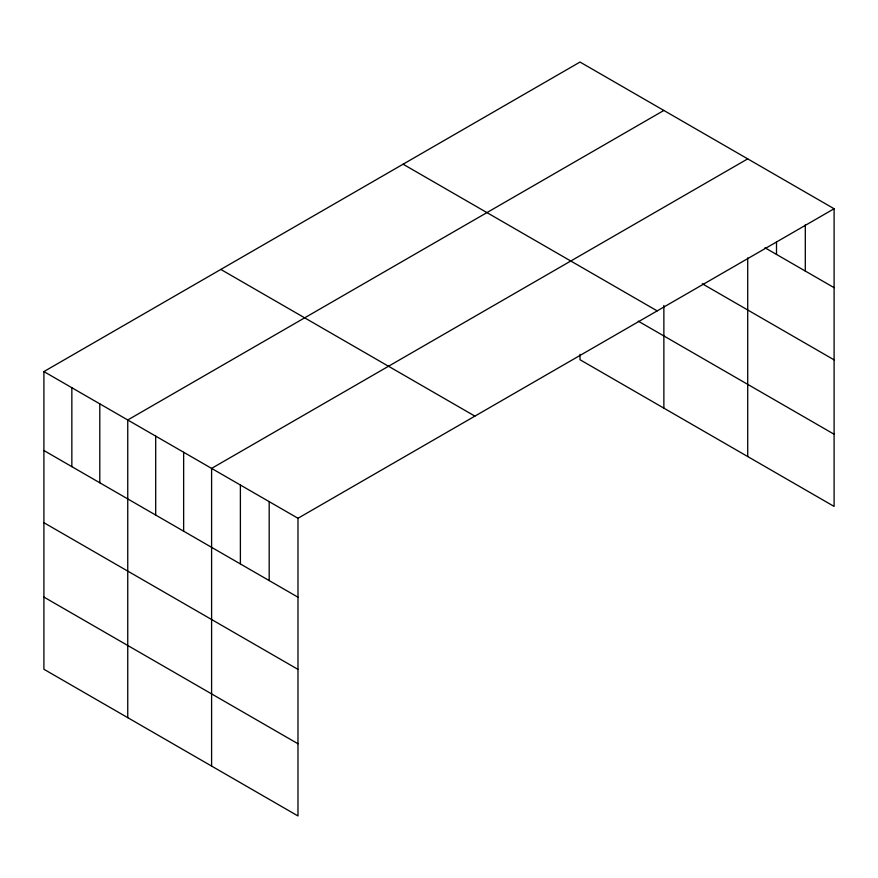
<?xml version="1.0" encoding="UTF-8"?>
<svg xmlns="http://www.w3.org/2000/svg" width="878" height="878" viewBox="0 0 878 878"><rect width="100%" height="100%" fill="white"/><g stroke="black" fill="none" stroke-linecap="round" stroke-linejoin="round"><path stroke-width="1.32" d="M834.1 208.744L297.982 518.272L297.982 815.947L43.9 669.255L43.9 371.581L580.018 62.053L834.1 208.744L834.1 506.419L580.018 359.728L580.018 354.383M663.867 110.452L127.749 419.98L127.749 717.666M747.716 158.863L211.598 468.391L211.598 766.077M764.99 247.783L834.1 287.677M702.301 283.77L834.1 359.859M403.101 164.197L657.183 310.889M638.251 321.161L834.1 434.237M220.817 269.436L474.899 416.128M43.9 371.581L297.982 518.272M43.9 450.513L297.982 597.205M43.9 522.695L297.982 669.387M43.9 597.073L297.982 743.765M805.302 224.779L805.302 271.05M776.503 242.174L776.503 254.422M747.716 257.858L747.716 456.549M663.867 305.412L663.867 408.138M269.184 501.645L269.184 580.577M240.385 485.018L240.385 563.95M183.645 452.258L183.645 531.19M155.691 436.125L155.691 515.057M99.796 403.847L99.796 482.779M71.853 387.714L71.853 466.646"/></g></svg>
